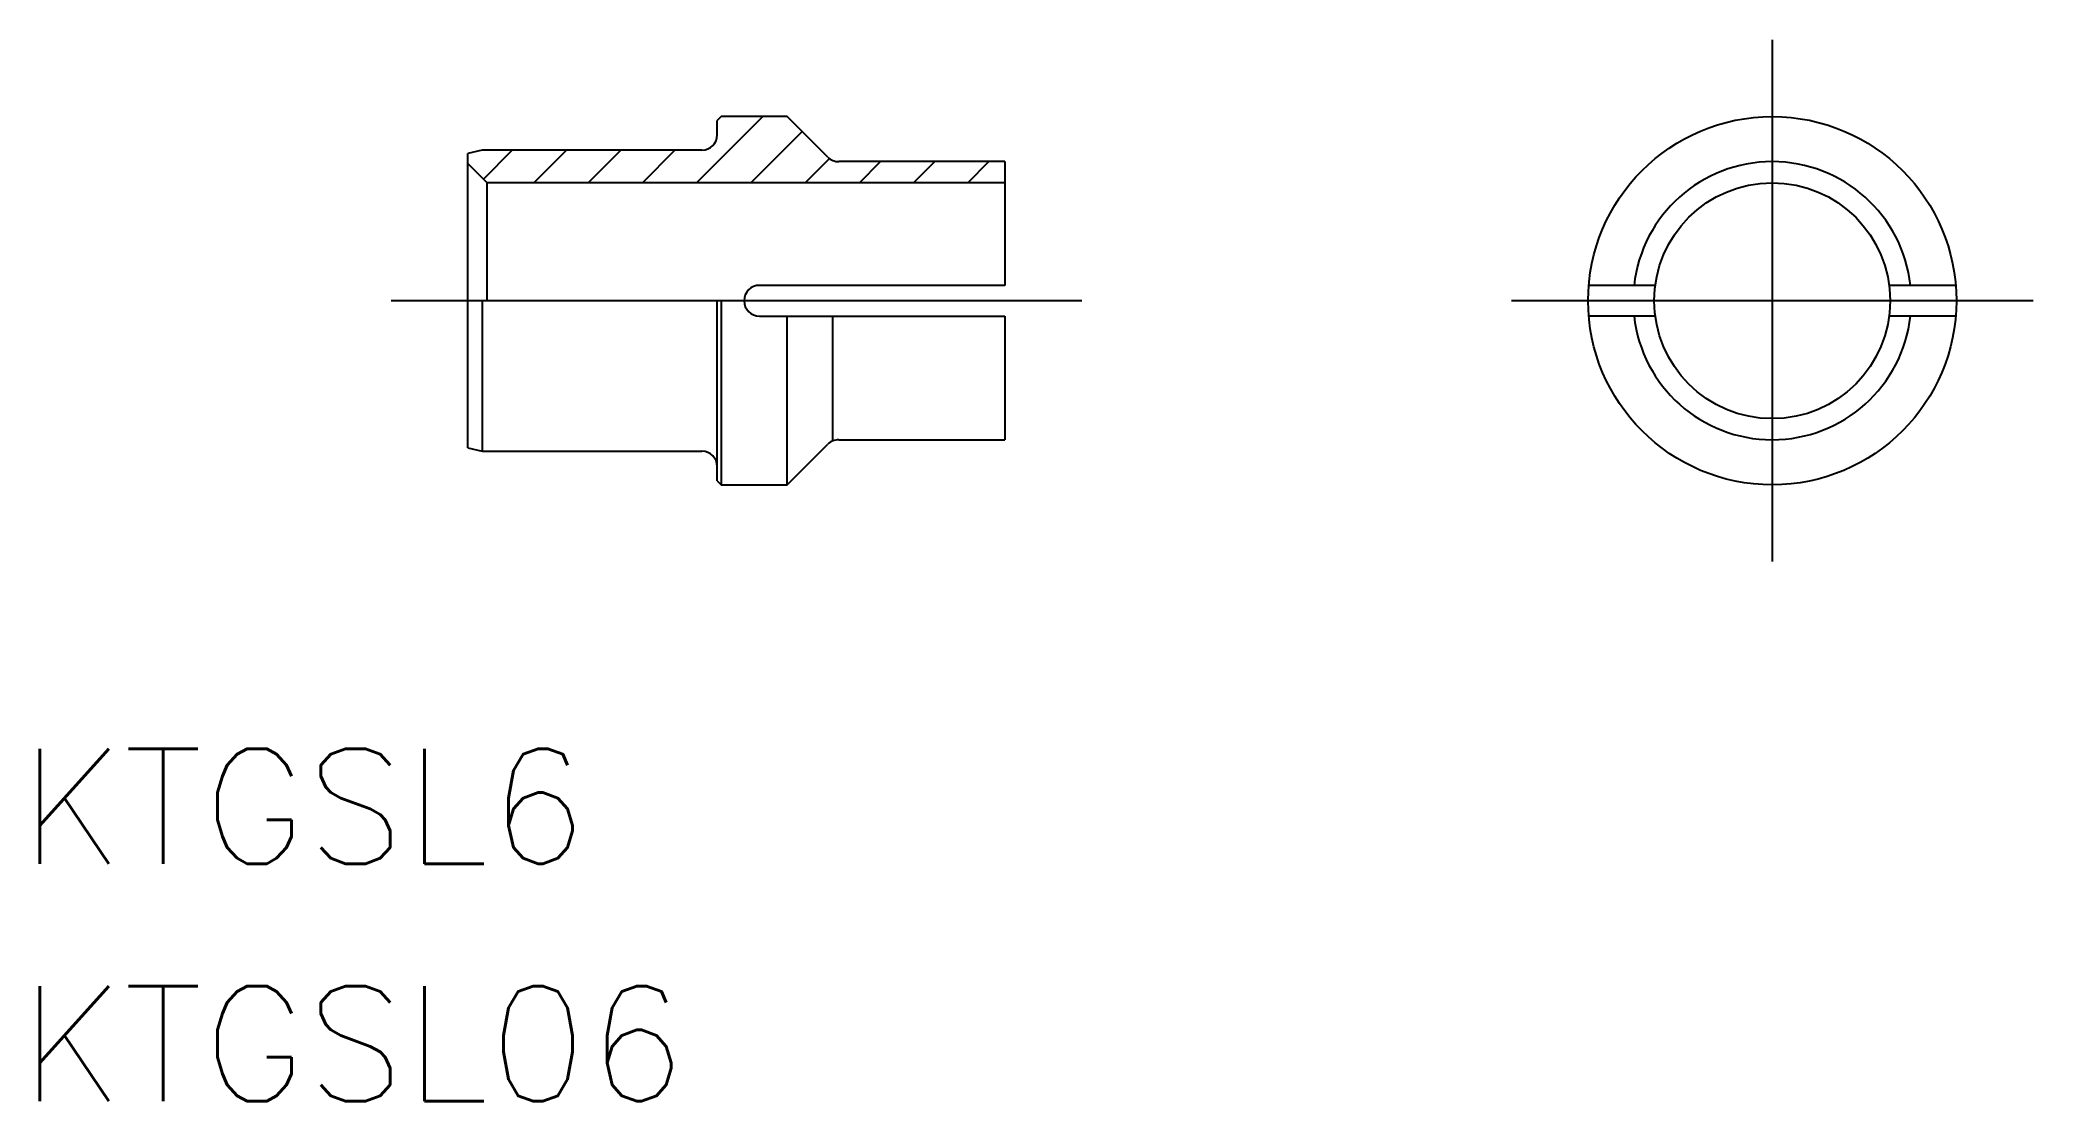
# Model space of a CAD drawing. Extents: x -45.2 to 6.8, y -20.9 to 6.8.
import ezdxf

# ---------------------------------------------------------------- set-up
doc = ezdxf.new("R2010")
doc.units = 0
doc.linetypes.add('CENTER', pattern=[50.8, 31.75, -6.35, 6.35, -6.35])
doc.layers.get('0').update_dxf_attribs({"linetype": 'CONTINUOUS'})
doc.layers.add('CENTER', color=1, linetype='CENTER')
doc.styles.get("Standard").update_dxf_attribs({"font": 'txt.shx', "height": 3, "bigfont": 'bigfont.shx'})

msp = doc.modelspace()

# ---------------------------------------------------------------- linework, layer by layer
at = {"color": 3, "linetype": 'CONTINUOUS'}
for p, q in [((-28.038, 3.075), (-26.313, 4.8)), ((-26.623, 3.075), (-25.287, 4.412)), ((-33.597, 3.172), (-32.845, 3.925)), ((-32.28, 3.075), (-31.43, 3.925)), ((-30.866, 3.075), (-30.016, 3.925)), ((-29.452, 3.075), (-28.602, 3.925)), ((-25.209, 3.075), (-24.577, 3.707)), ((-23.795, 3.075), (-23.245, 3.625)), ((-22.381, 3.075), (-21.831, 3.625)), ((-20.967, 3.075), (-20.417, 3.625))]:
    msp.add_line(p, q, dxfattribs=at)
at = {"color": 7, "linetype": 'CONTINUOUS'}
for p, q in [((-27.4, 4.8), (-27.5, 4.7)), ((-27.5, 4.325), (-27.5, 4.7)), ((-25.675, 4.8), (-27.4, 4.8)), ((-24.617, 3.742), (-25.675, 4.8)), ((-33.625, 3.925), (-34, 3.835)), ((-34, -3.835), (-34, 3.835)), ((-27.9, 3.925), (-33.625, 3.925)), ((-33.5, 3.075), (-34, 3.575)), ((-20, 3.625), (-24.334, 3.625)), ((-20, 3.625), (-20, 0.4)), ((-20, 3.075), (-33.5, 3.075)), ((-33.5, 0), (-33.5, 3.075)), ((-33.625, 0), (-33.625, -3.925)), ((-27.5, -4.7), (-27.5, 0)), ((-27.4, 0), (-27.4, -4.8)), ((-20, 0.4), (-26.4, 0.4)), ((-3.049, 0.4), (-4.783, 0.4)), ((4.783, 0.4), (3.049, 0.4)), ((-26.4, -0.4), (-20, -0.4)), ((-25.675, -4.8), (-25.675, -0.4)), ((-24.5, -0.4), (-24.5, -3.625)), ((-20, -0.4), (-20, -3.625)), ((-3.049, -0.4), (-4.783, -0.4)), ((4.783, -0.4), (3.049, -0.4)), ((-24.334, -3.625), (-20, -3.625)), ((-34, -3.835), (-33.625, -3.925)), ((-33.625, -3.925), (-27.9, -3.925)), ((-25.675, -4.8), (-24.617, -3.742)), ((-27.5, -4.7), (-27.4, -4.8)), ((-27.4, -4.8), (-25.675, -4.8))]:
    msp.add_line(p, q, dxfattribs=at)
for radius in [4.8, 3.075]:
    msp.add_circle((0, 0), radius, dxfattribs=at)
for centre, radius, start, end in [((-27.9, 4.325), 0.4, 270, 0), ((-24.334, 4.025), 0.4, 225, 270), ((0, 0), 3.625, 6.3352, 173.6648), ((-26.4, 0), 0.4, 90, 270), ((0, 0), 3.625, 186.3352, 353.6648), ((-24.334, -4.025), 0.4, 90, 135), ((-27.9, -4.325), 0.4, 0, 90)]:
    msp.add_arc(centre, radius, start, end, dxfattribs=at)
at = {"layer": 'CENTER', "color": 1, "linetype": 'CENTER'}
for p, q in [((0, 6.8), (0, -6.8)), ((-18, 0), (-36, 0)), ((6.8, 0), (-6.8, 0))]:
    msp.add_line(p, q, dxfattribs=at)

# ---------------------------------------------------------------- texts
at = {"color": 7, "linetype": 'CONTINUOUS'}
for s, p in [('KTGSL6', (-45.672, -14.68)), ('KTGSL06', (-45.672, -20.868))]:
    msp.add_text(s, height=3, dxfattribs=at).set_placement(p)

doc.saveas('drawing.dxf')
